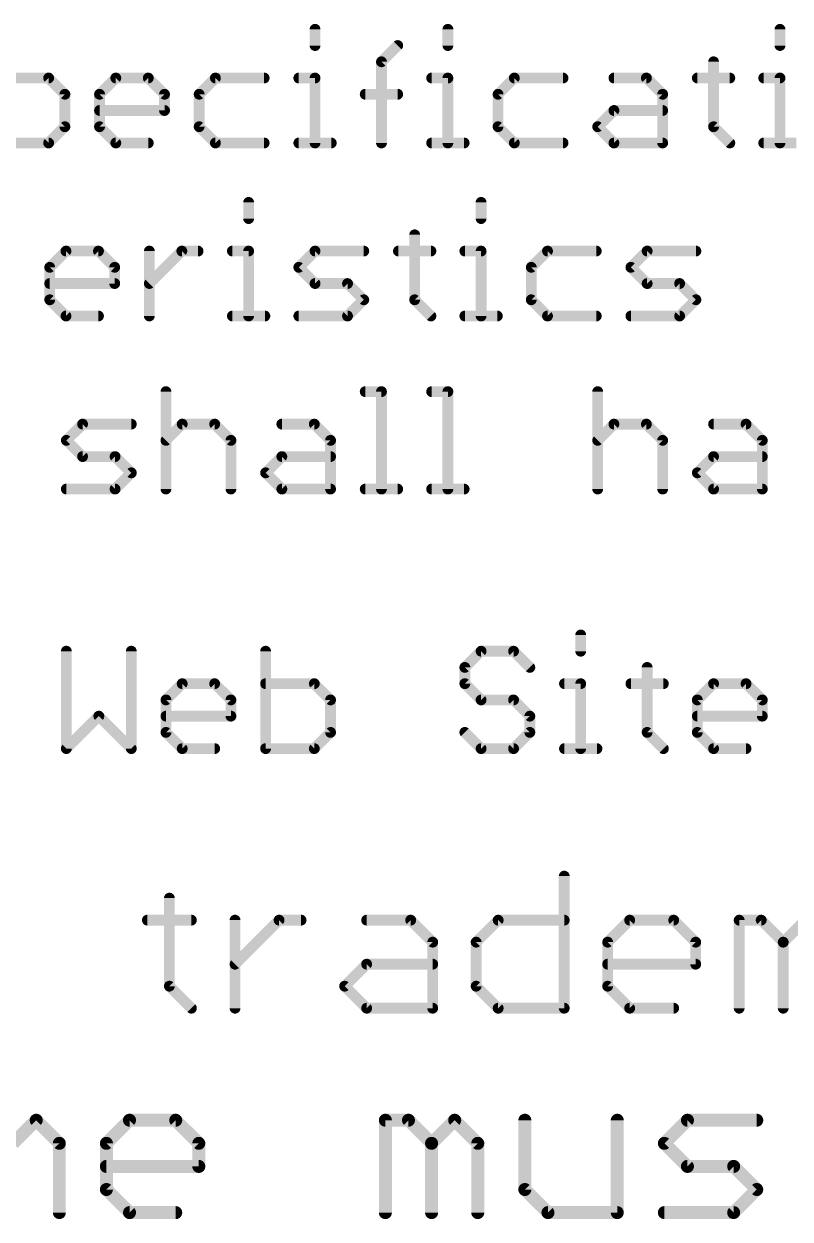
# Model space of a CAD drawing. Extents: x -20 to 130, y -23 to 56.
# Drawn here: x 12.9 to 21.89, y -22.86 to -8.83 of the extents above; entities that cross this region are included whole.
import ezdxf

# ---------------------------------------------------------------- set-up
doc = ezdxf.new("R2010")
doc.units = 0
doc.layers.add('1', color=22, linetype='CONTINUOUS')

msp = doc.modelspace()

# ---------------------------------------------------------------- linework, layer by layer
at = {"layer": '1'}
for points, const_width in [([(16.3442, -8.8889, 1), (16.2807, -8.8889)], 0.0635), ([(17.9034, -8.8889, 1), (17.8399, -8.8889)], 0.0635), ([(21.8014, -8.8889, 1), (21.7379, -8.8889)], 0.0635), ([(16.2807, -9.0795, 1), (16.3442, -9.0795)], 0.0635), ([(17.3052, -9.102, 1), (17.2603, -9.0571)], 0.0635), ([(17.8399, -9.0795, 1), (17.9034, -9.0795)], 0.0635), ([(21.7379, -9.0795, 1), (21.8014, -9.0795)], 0.0635), ([(17.1238, -9.2702, 1), (17.0603, -9.2702)], 0.0635), ([(17.0696, -9.2477, 1), (17.1145, -9.2926)], 0.0635), ([(21.0218, -9.2702, 1), (20.9583, -9.2702)], 0.0635), ([(13.208, -9.4384, 1), (13.1631, -9.4833)], 0.0635), ([(13.1856, -9.4926, 1), (13.1856, -9.4291)], 0.0635), ([(13.9737, -9.4291, 1), (13.9737, -9.4926)], 0.0635), ([(13.9961, -9.4833, 1), (13.9512, -9.4384)], 0.0635), ([(14.3774, -9.4384, 1), (14.3325, -9.4833)], 0.0635), ([(14.355, -9.4926, 1), (14.355, -9.4291)], 0.0635), ([(15.1431, -9.4291, 1), (15.1431, -9.4926)], 0.0635), ([(15.1655, -9.4833, 1), (15.1206, -9.4384)], 0.0635), ([(15.7151, -9.4926, 1), (15.7151, -9.4291)], 0.0635), ([(16.1218, -9.4291, 1), (16.1218, -9.4926)], 0.0635), ([(16.3442, -9.4609, 1), (16.2807, -9.4609)], 0.0635), ([(16.3125, -9.4926, 1), (16.3125, -9.4291)], 0.0635), ([(17.681, -9.4291, 1), (17.681, -9.4926)], 0.0635), ([(17.9034, -9.4609, 1), (17.8399, -9.4609)], 0.0635), ([(17.8717, -9.4926, 1), (17.8717, -9.4291)], 0.0635), ([(18.6513, -9.4291, 1), (18.6513, -9.4926)], 0.0635), ([(18.6737, -9.4833, 1), (18.6288, -9.4384)], 0.0635), ([(19.2232, -9.4926, 1), (19.2232, -9.4291)], 0.0635), ([(19.8207, -9.4291, 1), (19.8207, -9.4926)], 0.0635), ([(20.2244, -9.4384, 1), (20.1795, -9.4833)], 0.0635), ([(20.202, -9.4926, 1), (20.202, -9.4291)], 0.0635), ([(20.7994, -9.4291, 1), (20.7994, -9.4926)], 0.0635), ([(21.1807, -9.4926, 1), (21.1807, -9.4291)], 0.0635), ([(21.579, -9.4291, 1), (21.579, -9.4926)], 0.0635), ([(21.8014, -9.4609, 1), (21.7379, -9.4609)], 0.0635), ([(21.7696, -9.4926, 1), (21.7696, -9.4291)], 0.0635), ([(13.408, -9.6515, 1), (13.3445, -9.6515)], 0.0635), ([(13.3538, -9.674, 1), (13.3987, -9.6291)], 0.0635), ([(13.8148, -9.6515, 1), (13.7513, -9.6515)], 0.0635), ([(13.7606, -9.6291, 1), (13.8055, -9.674)], 0.0635), ([(14.5774, -9.6515, 1), (14.5139, -9.6515)], 0.0635), ([(14.5232, -9.674, 1), (14.5681, -9.6291)], 0.0635), ([(14.9842, -9.6515, 1), (14.9207, -9.6515)], 0.0635), ([(14.93, -9.6291, 1), (14.9749, -9.674)], 0.0635), ([(16.9014, -9.6198, 1), (16.9014, -9.6833)], 0.0635), ([(17.2827, -9.6833, 1), (17.2827, -9.6198)], 0.0635), ([(18.4923, -9.6515, 1), (18.4288, -9.6515)], 0.0635), ([(18.4381, -9.6291, 1), (18.483, -9.674)], 0.0635), ([(20.4244, -9.6515, 1), (20.3609, -9.6515)], 0.0635), ([(20.3702, -9.674, 1), (20.4151, -9.6291)], 0.0635), ([(13.783, -9.8104, 1), (13.783, -9.8739)], 0.0635), ([(14.5139, -9.8422, 1), (14.5774, -9.8422)], 0.0635), ([(14.5457, -9.8739, 1), (14.5457, -9.8104)], 0.0635), ([(19.8207, -9.8104, 1), (19.8207, -9.8739)], 0.0635), ([(19.8431, -9.8646, 1), (19.7982, -9.8197)], 0.0635), ([(20.3926, -9.8739, 1), (20.3926, -9.8104)], 0.0635), ([(13.3445, -10.0328, 1), (13.408, -10.0328)], 0.0635), ([(13.3987, -10.0553, 1), (13.3538, -10.0104)], 0.0635), ([(13.7513, -10.0328, 1), (13.8148, -10.0328)], 0.0635), ([(13.8055, -10.0104, 1), (13.7606, -10.0553)], 0.0635), ([(14.9207, -10.0328, 1), (14.9842, -10.0328)], 0.0635), ([(14.9749, -10.0104, 1), (14.93, -10.0553)], 0.0635), ([(18.4288, -10.0328, 1), (18.4923, -10.0328)], 0.0635), ([(18.483, -10.0104, 1), (18.4381, -10.0553)], 0.0635), ([(19.6524, -10.0104, 1), (19.6075, -10.0553)], 0.0635), ([(19.6075, -10.0104, 1), (19.6524, -10.0553)], 0.0635), ([(21.0125, -10.0104, 1), (20.9676, -10.0553)], 0.0635), ([(20.9583, -10.0328, 1), (21.0218, -10.0328)], 0.0635), ([(13.1631, -10.201, 1), (13.208, -10.246)], 0.0635), ([(13.1856, -10.2553, 1), (13.1856, -10.1918)], 0.0635), ([(13.9737, -10.1918, 1), (13.9737, -10.2553)], 0.0635), ([(13.9512, -10.246, 1), (13.9961, -10.201)], 0.0635), ([(14.355, -10.2553, 1), (14.355, -10.1918)], 0.0635), ([(15.1431, -10.1918, 1), (15.1431, -10.2553)], 0.0635), ([(15.1206, -10.246, 1), (15.1655, -10.201)], 0.0635), ([(15.7151, -10.2553, 1), (15.7151, -10.1918)], 0.0635), ([(16.1218, -10.1918, 1), (16.1218, -10.2553)], 0.0635), ([(16.2807, -10.2235, 1), (16.3442, -10.2235)], 0.0635), ([(16.5031, -10.2553, 1), (16.5031, -10.1918)], 0.0635), ([(17.0603, -10.2235, 1), (17.1238, -10.2235)], 0.0635), ([(17.681, -10.1918, 1), (17.681, -10.2553)], 0.0635), ([(17.8399, -10.2235, 1), (17.9034, -10.2235)], 0.0635), ([(18.0623, -10.2553, 1), (18.0623, -10.1918)], 0.0635), ([(18.6513, -10.1918, 1), (18.6513, -10.2553)], 0.0635), ([(18.6288, -10.246, 1), (18.6737, -10.201)], 0.0635), ([(19.2232, -10.2553, 1), (19.2232, -10.1918)], 0.0635), ([(19.8207, -10.1918, 1), (19.8207, -10.2553)], 0.0635), ([(19.7982, -10.246, 1), (19.8431, -10.201)], 0.0635), ([(20.3609, -10.2235, 1), (20.4244, -10.2235)], 0.0635), ([(20.3926, -10.2553, 1), (20.3926, -10.1918)], 0.0635), ([(21.1583, -10.246, 1), (21.2032, -10.201)], 0.0635), ([(21.579, -10.1918, 1), (21.579, -10.2553)], 0.0635), ([(21.7379, -10.2235, 1), (21.8014, -10.2235)], 0.0635), ([(15.5646, -10.9209, 1), (15.5011, -10.9209)], 0.0635), ([(18.2932, -10.9209, 1), (18.2297, -10.9209)], 0.0635), ([(15.5011, -11.1115, 1), (15.5646, -11.1115)], 0.0635), ([(18.2297, -11.1115, 1), (18.2932, -11.1115)], 0.0635), ([(17.5136, -11.3022, 1), (17.4501, -11.3022)], 0.0635), ([(13.389, -11.4611, 1), (13.389, -11.5246)], 0.0635), ([(13.4114, -11.5153, 1), (13.3665, -11.4704)], 0.0635), ([(13.7927, -11.4704, 1), (13.7478, -11.5153)], 0.0635), ([(13.7703, -11.5246, 1), (13.7703, -11.4611)], 0.0635), ([(14.3995, -11.4929, 1), (14.336, -11.4929)], 0.0635), ([(14.749, -11.4611, 1), (14.749, -11.5246)], 0.0635), ([(14.7715, -11.5153, 1), (14.7266, -11.4704)], 0.0635), ([(14.9397, -11.5246, 1), (14.9397, -11.4611)], 0.0635), ([(15.3422, -11.4611, 1), (15.3422, -11.5246)], 0.0635), ([(15.5646, -11.4929, 1), (15.5011, -11.4929)], 0.0635), ([(15.5329, -11.5246, 1), (15.5329, -11.4611)], 0.0635), ([(16.3125, -11.4611, 1), (16.3125, -11.5246)], 0.0635), ([(16.3349, -11.5153, 1), (16.29, -11.4704)], 0.0635), ([(16.8844, -11.5246, 1), (16.8844, -11.4611)], 0.0635), ([(17.2912, -11.4611, 1), (17.2912, -11.5246)], 0.0635), ([(17.6725, -11.5246, 1), (17.6725, -11.4611)], 0.0635), ([(18.0708, -11.4611, 1), (18.0708, -11.5246)], 0.0635), ([(18.2932, -11.4929, 1), (18.2297, -11.4929)], 0.0635), ([(18.2615, -11.5246, 1), (18.2615, -11.4611)], 0.0635), ([(19.0411, -11.4611, 1), (19.0411, -11.5246)], 0.0635), ([(19.0635, -11.5153, 1), (19.0186, -11.4704)], 0.0635), ([(19.613, -11.5246, 1), (19.613, -11.4611)], 0.0635), ([(20.2104, -11.4611, 1), (20.2104, -11.5246)], 0.0635), ([(20.2329, -11.5153, 1), (20.188, -11.4704)], 0.0635), ([(20.7824, -11.5246, 1), (20.7824, -11.4611)], 0.0635), ([(13.2301, -11.6835, 1), (13.1666, -11.6835)], 0.0635), ([(13.1759, -11.6611, 1), (13.2208, -11.706)], 0.0635), ([(13.9927, -11.6835, 1), (13.9292, -11.6835)], 0.0635), ([(13.9385, -11.706, 1), (13.9834, -11.6611)], 0.0635), ([(16.1442, -11.6611, 1), (16.0993, -11.706)], 0.0635), ([(16.0993, -11.6611, 1), (16.1442, -11.706)], 0.0635), ([(18.8821, -11.6835, 1), (18.8186, -11.6835)], 0.0635), ([(18.8279, -11.6611, 1), (18.8728, -11.706)], 0.0635), ([(20.0422, -11.6611, 1), (19.9973, -11.706)], 0.0635), ([(19.9973, -11.6611, 1), (20.0422, -11.706)], 0.0635), ([(13.1983, -11.8424, 1), (13.1983, -11.9059)], 0.0635), ([(13.9292, -11.8742, 1), (13.9927, -11.8742)], 0.0635), ([(13.961, -11.9059, 1), (13.961, -11.8424)], 0.0635), ([(14.3453, -11.8517, 1), (14.3902, -11.8966)], 0.0635), ([(16.3125, -11.8424, 1), (16.3125, -11.9059)], 0.0635), ([(16.29, -11.8966, 1), (16.3349, -11.8517)], 0.0635), ([(16.7162, -11.8517, 1), (16.6713, -11.8966)], 0.0635), ([(16.6938, -11.9059, 1), (16.6938, -11.8424)], 0.0635), ([(20.2104, -11.8424, 1), (20.2104, -11.9059)], 0.0635), ([(20.188, -11.8966, 1), (20.2329, -11.8517)], 0.0635), ([(20.6142, -11.8517, 1), (20.5693, -11.8966)], 0.0635), ([(20.5918, -11.9059, 1), (20.5918, -11.8424)], 0.0635), ([(13.2208, -12.0424, 1), (13.1759, -12.0873)], 0.0635), ([(13.1666, -12.0648, 1), (13.2301, -12.0648)], 0.0635), ([(16.9069, -12.0873, 1), (16.862, -12.0424)], 0.0635), ([(16.862, -12.0873, 1), (16.9069, -12.0424)], 0.0635), ([(17.5043, -12.0424, 1), (17.4594, -12.0873)], 0.0635), ([(17.4501, -12.0648, 1), (17.5136, -12.0648)], 0.0635), ([(18.8186, -12.0648, 1), (18.8821, -12.0648)], 0.0635), ([(18.8728, -12.0424, 1), (18.8279, -12.0873)], 0.0635), ([(20.8049, -12.0873, 1), (20.76, -12.0424)], 0.0635), ([(20.76, -12.0873, 1), (20.8049, -12.0424)], 0.0635), ([(13.389, -12.2238, 1), (13.389, -12.2873)], 0.0635), ([(13.3665, -12.278, 1), (13.4114, -12.233)], 0.0635), ([(13.7703, -12.2873, 1), (13.7703, -12.2238)], 0.0635), ([(15.3422, -12.2238, 1), (15.3422, -12.2873)], 0.0635), ([(15.7235, -12.2873, 1), (15.7235, -12.2238)], 0.0635), ([(16.1218, -12.2238, 1), (16.1218, -12.2873)], 0.0635), ([(16.6713, -12.233, 1), (16.7162, -12.278)], 0.0635), ([(16.6938, -12.2873, 1), (16.6938, -12.2238)], 0.0635), ([(17.6501, -12.278, 1), (17.695, -12.233)], 0.0635), ([(18.0708, -12.2238, 1), (18.0708, -12.2873)], 0.0635), ([(18.4521, -12.2873, 1), (18.4521, -12.2238)], 0.0635), ([(19.0411, -12.2238, 1), (19.0411, -12.2873)], 0.0635), ([(19.0186, -12.278, 1), (19.0635, -12.233)], 0.0635), ([(19.613, -12.2873, 1), (19.613, -12.2238)], 0.0635), ([(20.0198, -12.2238, 1), (20.0198, -12.2873)], 0.0635), ([(20.5693, -12.233, 1), (20.6142, -12.278)], 0.0635), ([(20.5918, -12.2873, 1), (20.5918, -12.2238)], 0.0635), ([(14.336, -12.2555, 1), (14.3995, -12.2555)], 0.0635), ([(15.5011, -12.2555, 1), (15.5646, -12.2555)], 0.0635), ([(18.2297, -12.2555, 1), (18.2932, -12.2555)], 0.0635), ([(14.5943, -13.1435, 1), (14.5308, -13.1435)], 0.0635), ([(16.9014, -13.1118, 1), (16.9014, -13.1753)], 0.0635), ([(17.1238, -13.1435, 1), (17.0603, -13.1435)], 0.0635), ([(17.0921, -13.1753, 1), (17.0921, -13.1118)], 0.0635), ([(17.681, -13.1118, 1), (17.681, -13.1753)], 0.0635), ([(17.9034, -13.1435, 1), (17.8399, -13.1435)], 0.0635), ([(17.8717, -13.1753, 1), (17.8717, -13.1118)], 0.0635), ([(19.6617, -13.1435, 1), (19.5982, -13.1435)], 0.0635), ([(13.5839, -13.4931, 1), (13.5839, -13.5566)], 0.0635), ([(13.6063, -13.5473, 1), (13.5614, -13.5024)], 0.0635), ([(14.1559, -13.5566, 1), (14.1559, -13.4931)], 0.0635), ([(14.7533, -13.4931, 1), (14.7533, -13.5566)], 0.0635), ([(14.7757, -13.5473, 1), (14.7308, -13.5024)], 0.0635), ([(15.157, -13.5024, 1), (15.1121, -13.5473)], 0.0635), ([(15.1346, -13.5566, 1), (15.1346, -13.4931)], 0.0635), ([(15.9227, -13.4931, 1), (15.9227, -13.5566)], 0.0635), ([(16.3264, -13.5024, 1), (16.2815, -13.5473)], 0.0635), ([(16.304, -13.5566, 1), (16.304, -13.4931)], 0.0635), ([(19.8206, -13.4931, 1), (19.8206, -13.5566)], 0.0635), ([(19.8431, -13.5473, 1), (19.7982, -13.5024)], 0.0635), ([(20.2244, -13.5024, 1), (20.1795, -13.5473)], 0.0635), ([(20.202, -13.5566, 1), (20.202, -13.4931)], 0.0635), ([(20.99, -13.4931, 1), (20.99, -13.5566)], 0.0635), ([(21.3938, -13.5024, 1), (21.3489, -13.5473)], 0.0635), ([(21.3714, -13.5566, 1), (21.3714, -13.4931)], 0.0635), ([(13.4157, -13.6931, 1), (13.3707, -13.738)], 0.0635), ([(13.3707, -13.6931, 1), (13.4157, -13.738)], 0.0635), ([(14.5401, -13.6931, 1), (14.585, -13.738)], 0.0635), ([(15.357, -13.7155, 1), (15.2935, -13.7155)], 0.0635), ([(15.3028, -13.738, 1), (15.3477, -13.6931)], 0.0635), ([(16.5264, -13.7155, 1), (16.4629, -13.7155)], 0.0635), ([(16.4722, -13.738, 1), (16.5171, -13.6931)], 0.0635), ([(19.6075, -13.6931, 1), (19.6524, -13.738)], 0.0635), ([(20.4244, -13.7155, 1), (20.3609, -13.7155)], 0.0635), ([(20.3702, -13.738, 1), (20.4151, -13.6931)], 0.0635), ([(21.5938, -13.7155, 1), (21.5303, -13.7155)], 0.0635), ([(21.5396, -13.738, 1), (21.5845, -13.6931)], 0.0635), ([(13.5839, -13.8744, 1), (13.5839, -13.9379)], 0.0635), ([(13.5614, -13.9286, 1), (13.6063, -13.8837)], 0.0635), ([(13.9876, -13.8837, 1), (13.9427, -13.9286)], 0.0635), ([(13.9652, -13.9379, 1), (13.9652, -13.8744)], 0.0635), ([(15.9227, -13.8744, 1), (15.9227, -13.9379)], 0.0635), ([(15.9451, -13.9286, 1), (15.9002, -13.8837)], 0.0635), ([(16.4946, -13.9379, 1), (16.4946, -13.8744)], 0.0635), ([(20.99, -13.8744, 1), (20.99, -13.9379)], 0.0635), ([(21.0125, -13.9286, 1), (20.9676, -13.8837)], 0.0635), ([(21.562, -13.9379, 1), (21.562, -13.8744)], 0.0635), ([(14.1783, -14.1193, 1), (14.1334, -14.0744)], 0.0635), ([(15.7544, -14.0744, 1), (15.7095, -14.1193)], 0.0635), ([(20.8218, -14.0744, 1), (20.7769, -14.1193)], 0.0635), ([(14.1334, -14.1193, 1), (14.1783, -14.0744)], 0.0635), ([(15.7095, -14.0744, 1), (15.7544, -14.1193)], 0.0635), ([(20.7769, -14.0744, 1), (20.8218, -14.1193)], 0.0635), ([(13.3932, -14.2558, 1), (13.3932, -14.3193)], 0.0635), ([(13.9427, -14.265, 1), (13.9876, -14.31)], 0.0635), ([(13.9652, -14.3193, 1), (13.9652, -14.2558)], 0.0635), ([(14.5308, -14.2875, 1), (14.5943, -14.2875)], 0.0635), ([(15.2935, -14.2875, 1), (15.357, -14.2875)], 0.0635), ([(15.9227, -14.2558, 1), (15.9227, -14.3193)], 0.0635), ([(15.9002, -14.31, 1), (15.9451, -14.265)], 0.0635), ([(16.4629, -14.2875, 1), (16.5264, -14.2875)], 0.0635), ([(16.4946, -14.3193, 1), (16.4946, -14.2558)], 0.0635), ([(16.9014, -14.2558, 1), (16.9014, -14.3193)], 0.0635), ([(17.0603, -14.2875, 1), (17.1238, -14.2875)], 0.0635), ([(17.2827, -14.3193, 1), (17.2827, -14.2558)], 0.0635), ([(17.681, -14.2558, 1), (17.681, -14.3193)], 0.0635), ([(17.8399, -14.2875, 1), (17.9034, -14.2875)], 0.0635), ([(18.0623, -14.3193, 1), (18.0623, -14.2558)], 0.0635), ([(19.5982, -14.2875, 1), (19.6617, -14.2875)], 0.0635), ([(20.3609, -14.2875, 1), (20.4244, -14.2875)], 0.0635), ([(20.99, -14.2558, 1), (20.99, -14.3193)], 0.0635), ([(20.9676, -14.31, 1), (21.0125, -14.265)], 0.0635), ([(21.5303, -14.2875, 1), (21.5938, -14.2875)], 0.0635), ([(21.562, -14.3193, 1), (21.562, -14.2558)], 0.0635), ([(19.4626, -16.0009, 1), (19.3991, -16.0009)], 0.0635), ([(13.425, -16.1915, 1), (13.3615, -16.1915)], 0.0635), ([(14.1876, -16.1915, 1), (14.1241, -16.1915)], 0.0635), ([(15.7637, -16.1915, 1), (15.7002, -16.1915)], 0.0635), ([(18.2615, -16.1598, 1), (18.2615, -16.2233)], 0.0635), ([(18.2839, -16.214, 1), (18.239, -16.1691)], 0.0635), ([(18.6652, -16.1691, 1), (18.6203, -16.214)], 0.0635), ([(18.6428, -16.2233, 1), (18.6428, -16.1598)], 0.0635), ([(19.3991, -16.1915, 1), (19.4626, -16.1915)], 0.0635), ([(18.1025, -16.3822, 1), (18.039, -16.3822)], 0.0635), ([(18.0483, -16.3597, 1), (18.0932, -16.4046)], 0.0635), ([(18.811, -16.4046, 1), (18.8559, -16.3597)], 0.0635), ([(20.2422, -16.3822, 1), (20.1787, -16.3822)], 0.0635), ([(14.7533, -16.5411, 1), (14.7533, -16.6046)], 0.0635), ([(14.7757, -16.5953, 1), (14.7308, -16.5504)], 0.0635), ([(15.157, -16.5504, 1), (15.1121, -16.5953)], 0.0635), ([(15.1346, -16.6046, 1), (15.1346, -16.5411)], 0.0635), ([(15.732, -16.5411, 1), (15.732, -16.6046)], 0.0635), ([(16.3264, -16.5504, 1), (16.2815, -16.5953)], 0.0635), ([(16.304, -16.6046, 1), (16.304, -16.5411)], 0.0635), ([(18.0932, -16.5504, 1), (18.0483, -16.5953)], 0.0635), ([(18.039, -16.5729, 1), (18.1025, -16.5729)], 0.0635), ([(19.2402, -16.5411, 1), (19.2402, -16.6046)], 0.0635), ([(19.4626, -16.5729, 1), (19.3991, -16.5729)], 0.0635), ([(19.4308, -16.6046, 1), (19.4308, -16.5411)], 0.0635), ([(20.0198, -16.5411, 1), (20.0198, -16.6046)], 0.0635), ([(20.4011, -16.6046, 1), (20.4011, -16.5411)], 0.0635), ([(20.99, -16.5411, 1), (20.99, -16.6046)], 0.0635), ([(21.0125, -16.5953, 1), (20.9676, -16.5504)], 0.0635), ([(21.3938, -16.5504, 1), (21.3489, -16.5953)], 0.0635), ([(21.3714, -16.6046, 1), (21.3714, -16.5411)], 0.0635), ([(14.5944, -16.7635, 1), (14.5309, -16.7635)], 0.0635), ([(15.357, -16.7635, 1), (15.2935, -16.7635)], 0.0635), ([(16.5264, -16.7635, 1), (16.4629, -16.7635)], 0.0635), ([(18.2615, -16.7318, 1), (18.2615, -16.7953)], 0.0635), ([(18.6652, -16.7411, 1), (18.6203, -16.786)], 0.0635), ([(18.6428, -16.7953, 1), (18.6428, -16.7318)], 0.0635), ([(20.8311, -16.7635, 1), (20.7676, -16.7635)], 0.0635), ([(21.5938, -16.7635, 1), (21.5303, -16.7635)], 0.0635), ([(14.5401, -16.7411, 1), (14.5851, -16.786)], 0.0635), ([(15.3028, -16.786, 1), (15.3477, -16.7411)], 0.0635), ([(16.4722, -16.786, 1), (16.5171, -16.7411)], 0.0635), ([(18.239, -16.786, 1), (18.2839, -16.7411)], 0.0635), ([(20.7769, -16.7411, 1), (20.8218, -16.786)], 0.0635), ([(21.5396, -16.786, 1), (21.5845, -16.7411)], 0.0635), ([(13.797, -16.9317, 1), (13.7521, -16.9766)], 0.0635), ([(13.797, -16.9766, 1), (13.7521, -16.9317)], 0.0635), ([(14.5626, -16.9224, 1), (14.5626, -16.9859)], 0.0635), ([(15.2935, -16.9542, 1), (15.357, -16.9542)], 0.0635), ([(15.3253, -16.9859, 1), (15.3253, -16.9224)], 0.0635), ([(18.8652, -16.9542, 1), (18.8017, -16.9542)], 0.0635), ([(18.811, -16.9766, 1), (18.8559, -16.9317)], 0.0635), ([(20.7994, -16.9224, 1), (20.7994, -16.9859)], 0.0635), ([(21.5303, -16.9542, 1), (21.5938, -16.9542)], 0.0635), ([(21.562, -16.9859, 1), (21.562, -16.9224)], 0.0635), ([(14.5851, -17.1224, 1), (14.5401, -17.1673)], 0.0635), ([(14.5309, -17.1448, 1), (14.5944, -17.1448)], 0.0635), ([(16.4629, -17.1448, 1), (16.5264, -17.1448)], 0.0635), ([(16.5171, -17.1673, 1), (16.4722, -17.1224)], 0.0635), ([(18.0932, -17.1224, 1), (18.0483, -17.1673)], 0.0635), ([(18.8017, -17.1448, 1), (18.8652, -17.1448)], 0.0635), ([(18.8559, -17.1673, 1), (18.811, -17.1224)], 0.0635), ([(20.2329, -17.1224, 1), (20.188, -17.1673)], 0.0635), ([(20.1787, -17.1448, 1), (20.2422, -17.1448)], 0.0635), ([(20.8218, -17.1224, 1), (20.7769, -17.1673)], 0.0635), ([(20.7676, -17.1448, 1), (20.8311, -17.1448)], 0.0635), ([(13.3708, -17.313, 1), (13.4157, -17.358)], 0.0635), ([(13.3615, -17.3355, 1), (13.425, -17.3355)], 0.0635), ([(14.1241, -17.3355, 1), (14.1876, -17.3355)], 0.0635), ([(14.1334, -17.358, 1), (14.1783, -17.313)], 0.0635), ([(14.7533, -17.3038, 1), (14.7533, -17.3672)], 0.0635), ([(14.7308, -17.358, 1), (14.7757, -17.313)], 0.0635), ([(15.1346, -17.3672, 1), (15.1346, -17.3038)], 0.0635), ([(15.732, -17.3038, 1), (15.732, -17.3672)], 0.0635), ([(15.7002, -17.3355, 1), (15.7637, -17.3355)], 0.0635), ([(16.2815, -17.313, 1), (16.3264, -17.358)], 0.0635), ([(16.304, -17.3672, 1), (16.304, -17.3038)], 0.0635), ([(18.2615, -17.3038, 1), (18.2615, -17.3672)], 0.0635), ([(18.239, -17.358, 1), (18.2839, -17.313)], 0.0635), ([(18.6203, -17.313, 1), (18.6652, -17.358)], 0.0635), ([(18.6428, -17.3672, 1), (18.6428, -17.3038)], 0.0635), ([(19.2402, -17.3038, 1), (19.2402, -17.3672)], 0.0635), ([(19.3991, -17.3355, 1), (19.4626, -17.3355)], 0.0635), ([(19.6215, -17.3672, 1), (19.6215, -17.3038)], 0.0635), ([(20.3787, -17.358, 1), (20.4236, -17.313)], 0.0635), ([(20.99, -17.3038, 1), (20.99, -17.3672)], 0.0635), ([(20.9676, -17.358, 1), (21.0125, -17.313)], 0.0635), ([(21.3714, -17.3672, 1), (21.3714, -17.3038)], 0.0635), ([(19.2689, -18.8328, 1), (19.2054, -18.8328)], 0.0635), ([(14.6346, -19.0912, 1), (14.5711, -19.0912)], 0.0635), ([(14.3444, -19.3179, 1), (14.3444, -19.3814)], 0.0635), ([(14.8613, -19.3814, 1), (14.8613, -19.3179)], 0.0635), ([(15.4052, -19.3497, 1), (15.3417, -19.3497)], 0.0635), ([(15.8903, -19.3179, 1), (15.8903, -19.3814)], 0.0635), ([(15.9128, -19.3721, 1), (15.8679, -19.3272)], 0.0635), ([(16.1488, -19.3814, 1), (16.1488, -19.3179)], 0.0635), ([(16.9182, -19.3179, 1), (16.9182, -19.3814)], 0.0635), ([(17.4576, -19.3272, 1), (17.4127, -19.3721)], 0.0635), ([(17.4351, -19.3814, 1), (17.4351, -19.3179)], 0.0635), ([(18.4618, -19.3179, 1), (18.4618, -19.3814)], 0.0635), ([(18.4843, -19.3721, 1), (18.4394, -19.3272)], 0.0635), ([(19.2372, -19.3814, 1), (19.2372, -19.3179)], 0.0635), ([(20.0054, -19.3179, 1), (20.0054, -19.3814)], 0.0635), ([(20.0279, -19.3721, 1), (19.983, -19.3272)], 0.0635), ([(20.5448, -19.3272, 1), (20.4999, -19.3721)], 0.0635), ([(20.5223, -19.3814, 1), (20.5223, -19.3179)], 0.0635), ([(21.3223, -19.3497, 1), (21.2588, -19.3497)], 0.0635), ([(21.2906, -19.3179, 1), (21.2906, -19.3814)], 0.0635), ([(21.5715, -19.3272, 1), (21.5266, -19.3721)], 0.0635), ([(21.549, -19.3814, 1), (21.549, -19.3179)], 0.0635), ([(17.7253, -19.6081, 1), (17.6618, -19.6081)], 0.0635), ([(17.6711, -19.6306, 1), (17.716, -19.5857)], 0.0635), ([(18.2351, -19.6081, 1), (18.1716, -19.6081)], 0.0635), ([(18.1809, -19.5857, 1), (18.2258, -19.6306)], 0.0635), ([(19.7787, -19.6081, 1), (19.7152, -19.6081)], 0.0635), ([(19.7245, -19.5857, 1), (19.7694, -19.6306)], 0.0635), ([(20.8125, -19.6081, 1), (20.749, -19.6081)], 0.0635), ([(20.7583, -19.6306, 1), (20.8032, -19.5857)], 0.0635), ([(21.8392, -19.6081, 1), (21.7757, -19.6081)], 0.0635), ([(21.785, -19.5857, 1), (21.8299, -19.6306)], 0.0635), ([(21.785, -19.6306, 1), (21.8299, -19.5857)], 0.0635), ([(15.351, -19.8441, 1), (15.3959, -19.889)], 0.0635), ([(16.9182, -19.8348, 1), (16.9182, -19.8983)], 0.0635), ([(16.9407, -19.889, 1), (16.8958, -19.8441)], 0.0635), ([(17.6936, -19.8983, 1), (17.6936, -19.8348)], 0.0635), ([(19.747, -19.8348, 1), (19.747, -19.8983)], 0.0635), ([(20.749, -19.8666, 1), (20.8125, -19.8666)], 0.0635), ([(20.7808, -19.8983, 1), (20.7808, -19.8348)], 0.0635), ([(14.6253, -20.1026, 1), (14.5804, -20.1475)], 0.0635), ([(16.6822, -20.1026, 1), (16.6373, -20.1475)], 0.0635), ([(18.2258, -20.1026, 1), (18.1809, -20.1475)], 0.0635), ([(19.7694, -20.1026, 1), (19.7245, -20.1475)], 0.0635), ([(14.5711, -20.125, 1), (14.6346, -20.125)], 0.0635), ([(16.6373, -20.1026, 1), (16.6822, -20.1475)], 0.0635), ([(18.1716, -20.125, 1), (18.2351, -20.125)], 0.0635), ([(19.7152, -20.125, 1), (19.7787, -20.125)], 0.0635), ([(14.8388, -20.406, 1), (14.8837, -20.361)], 0.0635), ([(16.9182, -20.3518, 1), (16.9182, -20.4153)], 0.0635), ([(16.8958, -20.406, 1), (16.9407, -20.361)], 0.0635), ([(17.6936, -20.4153, 1), (17.6936, -20.3518)], 0.0635), ([(18.4618, -20.3518, 1), (18.4618, -20.4153)], 0.0635), ([(18.4394, -20.406, 1), (18.4843, -20.361)], 0.0635), ([(19.2372, -20.4153, 1), (19.2372, -20.3518)], 0.0635), ([(20.0054, -20.3518, 1), (20.0054, -20.4153)], 0.0635), ([(19.983, -20.406, 1), (20.0279, -20.361)], 0.0635), ([(20.5223, -20.4153, 1), (20.5223, -20.3518)], 0.0635), ([(15.3417, -20.3835, 1), (15.4052, -20.3835)], 0.0635), ([(17.6618, -20.3835, 1), (17.7253, -20.3835)], 0.0635), ([(19.2054, -20.3835, 1), (19.2689, -20.3835)], 0.0635), ([(21.2588, -20.3835, 1), (21.3223, -20.3835)], 0.0635), ([(21.7757, -20.3835, 1), (21.8392, -20.3835)], 0.0635), ([(13.0669, -21.6722, 1), (13.013, -21.7261)], 0.0762), ([(13.0669, -21.7261, 1), (13.013, -21.6722)], 0.0762), ([(14.1348, -21.661, 1), (14.1348, -21.7372)], 0.0762), ([(14.1617, -21.7261, 1), (14.1078, -21.6722)], 0.0762), ([(14.7041, -21.6722, 1), (14.6502, -21.7261)], 0.0762), ([(14.6771, -21.7372, 1), (14.6771, -21.661)], 0.0762), ([(17.176, -21.6991, 1), (17.0998, -21.6991)], 0.0762), ([(17.1379, -21.661, 1), (17.1379, -21.7372)], 0.0762), ([(17.436, -21.6722, 1), (17.3822, -21.7261)], 0.0762), ([(17.4091, -21.7372, 1), (17.4091, -21.661)], 0.0762), ([(17.9784, -21.6722, 1), (17.9245, -21.7261)], 0.0762), ([(17.9784, -21.7261, 1), (17.9245, -21.6722)], 0.0762), ([(18.8132, -21.6991, 1), (18.737, -21.6991)], 0.0762), ([(19.8979, -21.6991, 1), (19.8217, -21.6991)], 0.0762), ([(20.6834, -21.661, 1), (20.6834, -21.7372)], 0.0762), ([(20.7104, -21.7261, 1), (20.6565, -21.6722)], 0.0762), ([(21.4969, -21.7372, 1), (21.4969, -21.661)], 0.0762), ([(13.3492, -21.9703, 1), (13.273, -21.9703)], 0.0762), ([(13.2842, -21.9972, 1), (13.3381, -21.9434)], 0.0762), ([(13.9017, -21.9703, 1), (13.8255, -21.9703)], 0.0762), ([(13.8367, -21.9434, 1), (13.8906, -21.9972)], 0.0762), ([(14.9864, -21.9703, 1), (14.9102, -21.9703)], 0.0762), ([(14.9213, -21.9972, 1), (14.9752, -21.9434)], 0.0762), ([(17.7184, -21.9703, 1), (17.6422, -21.9703)], 0.0762), ([(17.6533, -21.9434, 1), (17.7072, -21.9972)], 0.0762), ([(17.6533, -21.9972, 1), (17.7072, -21.9434)], 0.0762), ([(18.2607, -21.9703, 1), (18.1845, -21.9703)], 0.0762), ([(18.1957, -21.9972, 1), (18.2495, -21.9434)], 0.0762), ([(20.4392, -21.9434, 1), (20.3853, -21.9972)], 0.0762), ([(20.3853, -21.9434, 1), (20.4392, -21.9972)], 0.0762), ([(13.8636, -22.2034, 1), (13.8636, -22.2796)], 0.0762), ([(14.9483, -22.2796, 1), (14.9483, -22.2034)], 0.0762), ([(20.6834, -22.2034, 1), (20.6834, -22.2796)], 0.0762), ([(21.2527, -22.2145, 1), (21.1988, -22.2684)], 0.0762), ([(21.2257, -22.2796, 1), (21.2257, -22.2034)], 0.0762), ([(14.9102, -22.2415, 1), (14.9864, -22.2415)], 0.0762), ([(20.6565, -22.2684, 1), (20.7104, -22.2145)], 0.0762), ([(13.8906, -22.4857, 1), (13.8367, -22.5396)], 0.0762), ([(18.802, -22.4857, 1), (18.7481, -22.5396)], 0.0762), ([(21.5238, -22.5396, 1), (21.47, -22.4857)], 0.0762), ([(21.47, -22.5396, 1), (21.5238, -22.4857)], 0.0762), ([(13.8255, -22.5126, 1), (13.9017, -22.5126)], 0.0762), ([(18.737, -22.5126, 1), (18.8132, -22.5126)], 0.0762), ([(14.1348, -22.7457, 1), (14.1348, -22.8219)], 0.0762), ([(14.1078, -22.8107, 1), (14.1617, -22.7569)], 0.0762), ([(14.6771, -22.8219, 1), (14.6771, -22.7457)], 0.0762), ([(19.0463, -22.7457, 1), (19.0463, -22.8219)], 0.0762), ([(19.0193, -22.8107, 1), (19.0732, -22.7569)], 0.0762), ([(19.8598, -22.8219, 1), (19.8598, -22.7457)], 0.0762), ([(20.4122, -22.7457, 1), (20.4122, -22.8219)], 0.0762), ([(21.1988, -22.7569, 1), (21.2527, -22.8107)], 0.0762), ([(21.2257, -22.8219, 1), (21.2257, -22.7457)], 0.0762), ([(13.273, -22.7838, 1), (13.3492, -22.7838)], 0.0762), ([(17.0998, -22.7838, 1), (17.176, -22.7838)], 0.0762), ([(17.6422, -22.7838, 1), (17.7184, -22.7838)], 0.0762), ([(18.1845, -22.7838, 1), (18.2607, -22.7838)], 0.0762), ([(19.8217, -22.7838, 1), (19.8979, -22.7838)], 0.0762)]:
    msp.add_lwpolyline(points, format="xyb", dxfattribs=dict(at, const_width=const_width))
for points, const_width in [([(16.3125, -8.8889), (16.3125, -9.0795)], 0.127), ([(17.8717, -8.8889), (17.8717, -9.0795)], 0.127), ([(21.7696, -8.8889), (21.7696, -9.0795)], 0.127), ([(17.0921, -9.2702), (17.2827, -9.0795)], 0.127), ([(17.0921, -10.2235), (17.0921, -9.2702)], 0.127), ([(20.99, -9.2702), (20.99, -10.0328)], 0.127), ([(12.6136, -9.4609), (13.1856, -9.4609)], 0.127), ([(13.1856, -9.4609), (13.3763, -9.6515)], 0.127), ([(13.783, -9.6515), (13.9737, -9.4609)], 0.127), ([(13.9737, -9.4609), (14.355, -9.4609)], 0.127), ([(14.355, -9.4609), (14.5457, -9.6515)], 0.127), ([(15.1431, -9.4609), (14.9524, -9.6515)], 0.127), ([(15.7151, -9.4609), (15.1431, -9.4609)], 0.127), ([(16.1218, -9.4609), (16.3125, -9.4609)], 0.127), ([(16.3125, -9.4609), (16.3125, -10.2235)], 0.127), ([(17.681, -9.4609), (17.8717, -9.4609)], 0.127), ([(17.8717, -9.4609), (17.8717, -10.2235)], 0.127), ([(18.6513, -9.4609), (18.4606, -9.6515)], 0.127), ([(19.2232, -9.4609), (18.6513, -9.4609)], 0.127), ([(19.8207, -9.4609), (20.202, -9.4609)], 0.127), ([(20.202, -9.4609), (20.3926, -9.6515)], 0.127), ([(20.7994, -9.4609), (21.1807, -9.4609)], 0.127), ([(21.579, -9.4609), (21.7696, -9.4609)], 0.127), ([(21.7696, -9.4609), (21.7696, -10.2235)], 0.127), ([(13.3763, -9.6515), (13.3763, -10.0328)], 0.127), ([(13.783, -10.0328), (13.783, -9.6515)], 0.127), ([(14.5457, -9.6515), (14.5457, -9.8422)], 0.127), ([(14.9524, -9.6515), (14.9524, -10.0328)], 0.127), ([(16.9014, -9.6515), (17.2827, -9.6515)], 0.127), ([(18.4606, -9.6515), (18.4606, -10.0328)], 0.127), ([(20.3926, -9.6515), (20.3926, -10.2235)], 0.127), ([(14.5457, -9.8422), (13.783, -9.8422)], 0.127), ([(19.63, -10.0328), (19.8207, -9.8422)], 0.127), ([(19.8207, -9.8422), (20.3926, -9.8422)], 0.127), ([(13.3763, -10.0328), (13.1856, -10.2235)], 0.127), ([(13.9737, -10.2235), (13.783, -10.0328)], 0.127), ([(14.9524, -10.0328), (15.1431, -10.2235)], 0.127), ([(18.4606, -10.0328), (18.6513, -10.2235)], 0.127), ([(19.8207, -10.2235), (19.63, -10.0328)], 0.127), ([(20.99, -10.0328), (21.1807, -10.2235)], 0.127), ([(13.1856, -10.2235), (12.6136, -10.2235)], 0.127), ([(14.355, -10.2235), (13.9737, -10.2235)], 0.127), ([(15.1431, -10.2235), (15.7151, -10.2235)], 0.127), ([(16.1218, -10.2235), (16.5031, -10.2235)], 0.127), ([(17.681, -10.2235), (18.0623, -10.2235)], 0.127), ([(18.6513, -10.2235), (19.2232, -10.2235)], 0.127), ([(20.3926, -10.2235), (19.8207, -10.2235)], 0.127), ([(21.579, -10.2235), (21.9603, -10.2235)], 0.127), ([(15.5329, -10.9209), (15.5329, -11.1115)], 0.127), ([(18.2615, -10.9209), (18.2615, -11.1115)], 0.127), ([(17.4819, -11.3022), (17.4819, -12.0648)], 0.127), ([(13.1983, -11.6835), (13.389, -11.4929)], 0.127), ([(13.389, -11.4929), (13.7703, -11.4929)], 0.127), ([(13.7703, -11.4929), (13.961, -11.6835)], 0.127), ([(14.3677, -12.2555), (14.3677, -11.4929)], 0.127), ([(14.3677, -11.8742), (14.749, -11.4929)], 0.127), ([(14.749, -11.4929), (14.9397, -11.4929)], 0.127), ([(15.3422, -11.4929), (15.5329, -11.4929)], 0.127), ([(15.5329, -11.4929), (15.5329, -12.2555)], 0.127), ([(16.1218, -11.6835), (16.3125, -11.4929)], 0.127), ([(16.3125, -11.4929), (16.8844, -11.4929)], 0.127), ([(17.2912, -11.4929), (17.6725, -11.4929)], 0.127), ([(18.0708, -11.4929), (18.2615, -11.4929)], 0.127), ([(18.2615, -11.4929), (18.2615, -12.2555)], 0.127), ([(19.0411, -11.4929), (18.8504, -11.6835)], 0.127), ([(19.613, -11.4929), (19.0411, -11.4929)], 0.127), ([(20.0198, -11.6835), (20.2104, -11.4929)], 0.127), ([(20.2104, -11.4929), (20.7824, -11.4929)], 0.127), ([(13.1983, -12.0648), (13.1983, -11.6835)], 0.127), ([(13.961, -11.6835), (13.961, -11.8742)], 0.127), ([(16.3125, -11.8742), (16.1218, -11.6835)], 0.127), ([(18.8504, -11.6835), (18.8504, -12.0648)], 0.127), ([(20.2104, -11.8742), (20.0198, -11.6835)], 0.127), ([(13.961, -11.8742), (13.1983, -11.8742)], 0.127), ([(16.6938, -11.8742), (16.3125, -11.8742)], 0.127), ([(16.8844, -12.0648), (16.6938, -11.8742)], 0.127), ([(20.5918, -11.8742), (20.2104, -11.8742)], 0.127), ([(20.7824, -12.0648), (20.5918, -11.8742)], 0.127), ([(13.389, -12.2555), (13.1983, -12.0648)], 0.127), ([(16.6938, -12.2555), (16.8844, -12.0648)], 0.127), ([(17.4819, -12.0648), (17.6725, -12.2555)], 0.127), ([(18.8504, -12.0648), (19.0411, -12.2555)], 0.127), ([(20.5918, -12.2555), (20.7824, -12.0648)], 0.127), ([(13.7703, -12.2555), (13.389, -12.2555)], 0.127), ([(15.3422, -12.2555), (15.7235, -12.2555)], 0.127), ([(16.1218, -12.2555), (16.6938, -12.2555)], 0.127), ([(18.0708, -12.2555), (18.4521, -12.2555)], 0.127), ([(19.0411, -12.2555), (19.613, -12.2555)], 0.127), ([(20.0198, -12.2555), (20.5918, -12.2555)], 0.127), ([(14.5626, -13.1435), (14.5626, -14.2875)], 0.127), ([(16.9014, -13.1435), (17.0921, -13.1435)], 0.127), ([(17.0921, -13.1435), (17.0921, -14.2875)], 0.127), ([(17.681, -13.1435), (17.8717, -13.1435)], 0.127), ([(17.8717, -13.1435), (17.8717, -14.2875)], 0.127), ([(19.63, -13.1435), (19.63, -14.2875)], 0.127), ([(13.3932, -13.7155), (13.5839, -13.5249)], 0.127), ([(13.5839, -13.5249), (14.1559, -13.5249)], 0.127), ([(14.5626, -13.7155), (14.7533, -13.5249)], 0.127), ([(14.7533, -13.5249), (15.1346, -13.5249)], 0.127), ([(15.1346, -13.5249), (15.3252, -13.7155)], 0.127), ([(15.9227, -13.5249), (16.304, -13.5249)], 0.127), ([(16.304, -13.5249), (16.4946, -13.7155)], 0.127), ([(19.63, -13.7155), (19.8206, -13.5249)], 0.127), ([(19.8206, -13.5249), (20.202, -13.5249)], 0.127), ([(20.202, -13.5249), (20.3926, -13.7155)], 0.127), ([(20.99, -13.5249), (21.3714, -13.5249)], 0.127), ([(21.3714, -13.5249), (21.562, -13.7155)], 0.127), ([(13.5839, -13.9062), (13.3932, -13.7155)], 0.127), ([(15.3252, -13.7155), (15.3252, -14.2875)], 0.127), ([(16.4946, -13.7155), (16.4946, -14.2875)], 0.127), ([(20.3926, -13.7155), (20.3926, -14.2875)], 0.127), ([(21.562, -13.7155), (21.562, -14.2875)], 0.127), ([(13.9652, -13.9062), (13.5839, -13.9062)], 0.127), ([(14.1559, -14.0968), (13.9652, -13.9062)], 0.127), ([(15.732, -14.0968), (15.9227, -13.9062)], 0.127), ([(15.9227, -13.9062), (16.4946, -13.9062)], 0.127), ([(20.7994, -14.0968), (20.99, -13.9062)], 0.127), ([(20.99, -13.9062), (21.562, -13.9062)], 0.127), ([(13.9652, -14.2875), (14.1559, -14.0968)], 0.127), ([(15.9227, -14.2875), (15.732, -14.0968)], 0.127), ([(20.99, -14.2875), (20.7994, -14.0968)], 0.127), ([(13.3932, -14.2875), (13.9652, -14.2875)], 0.127), ([(16.4946, -14.2875), (15.9227, -14.2875)], 0.127), ([(16.9014, -14.2875), (17.2827, -14.2875)], 0.127), ([(17.681, -14.2875), (18.0623, -14.2875)], 0.127), ([(21.562, -14.2875), (20.99, -14.2875)], 0.127), ([(19.4308, -16.0009), (19.4308, -16.1915)], 0.127), ([(13.3932, -16.1915), (13.3932, -17.3355)], 0.127), ([(14.1559, -17.3355), (14.1559, -16.1915)], 0.127), ([(15.732, -16.1915), (15.732, -17.3355)], 0.127), ([(18.2615, -16.1915), (18.0708, -16.3822)], 0.127), ([(18.6428, -16.1915), (18.2615, -16.1915)], 0.127), ([(18.8334, -16.3822), (18.6428, -16.1915)], 0.127), ([(18.0708, -16.3822), (18.0708, -16.5729)], 0.127), ([(20.2104, -16.3822), (20.2104, -17.1448)], 0.127), ([(14.5626, -16.7635), (14.7533, -16.5729)], 0.127), ([(14.7533, -16.5729), (15.1346, -16.5729)], 0.127), ([(15.1346, -16.5729), (15.3253, -16.7635)], 0.127), ([(16.304, -16.5729), (15.732, -16.5729)], 0.127), ([(16.4946, -16.7635), (16.304, -16.5729)], 0.127), ([(18.0708, -16.5729), (18.2615, -16.7635)], 0.127), ([(19.2402, -16.5729), (19.4308, -16.5729)], 0.127), ([(19.4308, -16.5729), (19.4308, -17.3355)], 0.127), ([(20.0198, -16.5729), (20.4011, -16.5729)], 0.127), ([(20.7994, -16.7635), (20.99, -16.5729)], 0.127), ([(20.99, -16.5729), (21.3714, -16.5729)], 0.127), ([(21.3714, -16.5729), (21.562, -16.7635)], 0.127), ([(14.5626, -17.1448), (14.5626, -16.7635)], 0.127), ([(15.3253, -16.7635), (15.3253, -16.9542)], 0.127), ([(16.4946, -17.1448), (16.4946, -16.7635)], 0.127), ([(18.2615, -16.7635), (18.6428, -16.7635)], 0.127), ([(18.6428, -16.7635), (18.8334, -16.9542)], 0.127), ([(20.7994, -17.1448), (20.7994, -16.7635)], 0.127), ([(21.562, -16.7635), (21.562, -16.9542)], 0.127), ([(13.3932, -17.3355), (13.7745, -16.9542)], 0.127), ([(13.7745, -16.9542), (14.1559, -17.3355)], 0.127), ([(15.3253, -16.9542), (14.5626, -16.9542)], 0.127), ([(18.8334, -16.9542), (18.8334, -17.1448)], 0.127), ([(21.562, -16.9542), (20.7994, -16.9542)], 0.127), ([(14.7533, -17.3355), (14.5626, -17.1448)], 0.127), ([(16.304, -17.3355), (16.4946, -17.1448)], 0.127), ([(18.2615, -17.3355), (18.0708, -17.1448)], 0.127), ([(18.8334, -17.1448), (18.6428, -17.3355)], 0.127), ([(20.2104, -17.1448), (20.4011, -17.3355)], 0.127), ([(20.99, -17.3355), (20.7994, -17.1448)], 0.127), ([(15.1346, -17.3355), (14.7533, -17.3355)], 0.127), ([(15.732, -17.3355), (16.304, -17.3355)], 0.127), ([(18.6428, -17.3355), (18.2615, -17.3355)], 0.127), ([(19.2402, -17.3355), (19.6215, -17.3355)], 0.127), ([(21.3714, -17.3355), (20.99, -17.3355)], 0.127), ([(19.2372, -18.8328), (19.2372, -20.3835)], 0.127), ([(14.6028, -19.0912), (14.6028, -20.125)], 0.127), ([(14.3444, -19.3497), (14.8613, -19.3497)], 0.127), ([(15.3734, -20.3835), (15.3734, -19.3497)], 0.127), ([(15.3734, -19.8666), (15.8903, -19.3497)], 0.127), ([(15.8903, -19.3497), (16.1488, -19.3497)], 0.127), ([(16.9182, -19.3497), (17.4351, -19.3497)], 0.127), ([(17.4351, -19.3497), (17.6936, -19.6081)], 0.127), ([(18.2034, -19.6081), (18.4618, -19.3497)], 0.127), ([(18.4618, -19.3497), (19.2372, -19.3497)], 0.127), ([(19.747, -19.6081), (20.0054, -19.3497)], 0.127), ([(20.0054, -19.3497), (20.5223, -19.3497)], 0.127), ([(20.5223, -19.3497), (20.7808, -19.6081)], 0.127), ([(21.2906, -20.3835), (21.2906, -19.3497)], 0.127), ([(21.2906, -19.3497), (21.549, -19.3497)], 0.127), ([(21.549, -19.3497), (21.8075, -19.6081)], 0.127), ([(21.8075, -19.6081), (22.066, -19.3497)], 0.127), ([(17.6936, -19.6081), (17.6936, -20.3835)], 0.127), ([(18.2034, -20.125), (18.2034, -19.6081)], 0.127), ([(19.747, -20.125), (19.747, -19.6081)], 0.127), ([(20.7808, -19.6081), (20.7808, -19.8666)], 0.127), ([(21.8075, -19.6081), (21.8075, -20.3835)], 0.127), ([(16.6598, -20.125), (16.9182, -19.8666)], 0.127), ([(16.9182, -19.8666), (17.6936, -19.8666)], 0.127), ([(20.7808, -19.8666), (19.747, -19.8666)], 0.127), ([(14.6028, -20.125), (14.8613, -20.3835)], 0.127), ([(16.9182, -20.3835), (16.6598, -20.125)], 0.127), ([(18.4618, -20.3835), (18.2034, -20.125)], 0.127), ([(20.0054, -20.3835), (19.747, -20.125)], 0.127), ([(17.6936, -20.3835), (16.9182, -20.3835)], 0.127), ([(19.2372, -20.3835), (18.4618, -20.3835)], 0.127), ([(20.5223, -20.3835), (20.0054, -20.3835)], 0.127), ([(12.7688, -21.9703), (13.04, -21.6991)], 0.1524), ([(13.04, -21.6991), (13.3111, -21.9703)], 0.1524), ([(13.8636, -21.9703), (14.1348, -21.6991)], 0.1524), ([(14.1348, -21.6991), (14.6771, -21.6991)], 0.1524), ([(14.6771, -21.6991), (14.9483, -21.9703)], 0.1524), ([(17.1379, -22.7838), (17.1379, -21.6991)], 0.1524), ([(17.1379, -21.6991), (17.4091, -21.6991)], 0.1524), ([(17.4091, -21.6991), (17.6803, -21.9703)], 0.1524), ([(17.6803, -21.9703), (17.9514, -21.6991)], 0.1524), ([(17.9514, -21.6991), (18.2226, -21.9703)], 0.1524), ([(18.7751, -21.6991), (18.7751, -22.5126)], 0.1524), ([(19.8598, -22.7838), (19.8598, -21.6991)], 0.1524), ([(20.4122, -21.9703), (20.6834, -21.6991)], 0.1524), ([(20.6834, -21.6991), (21.4969, -21.6991)], 0.1524), ([(13.3111, -21.9703), (13.3111, -22.7838)], 0.1524), ([(13.8636, -22.5126), (13.8636, -21.9703)], 0.1524), ([(14.9483, -21.9703), (14.9483, -22.2415)], 0.1524), ([(17.6803, -21.9703), (17.6803, -22.7838)], 0.1524), ([(18.2226, -21.9703), (18.2226, -22.7838)], 0.1524), ([(20.6834, -22.2415), (20.4122, -21.9703)], 0.1524), ([(14.9483, -22.2415), (13.8636, -22.2415)], 0.1524), ([(21.2257, -22.2415), (20.6834, -22.2415)], 0.1524), ([(21.4969, -22.5126), (21.2257, -22.2415)], 0.1524), ([(14.1348, -22.7838), (13.8636, -22.5126)], 0.1524), ([(18.7751, -22.5126), (19.0463, -22.7838)], 0.1524), ([(21.2257, -22.7838), (21.4969, -22.5126)], 0.1524), ([(14.6771, -22.7838), (14.1348, -22.7838)], 0.1524), ([(19.0463, -22.7838), (19.8598, -22.7838)], 0.1524), ([(20.4122, -22.7838), (21.2257, -22.7838)], 0.1524)]:
    msp.add_lwpolyline(points, dxfattribs=dict(at, const_width=const_width))

doc.saveas('drawing.dxf')
